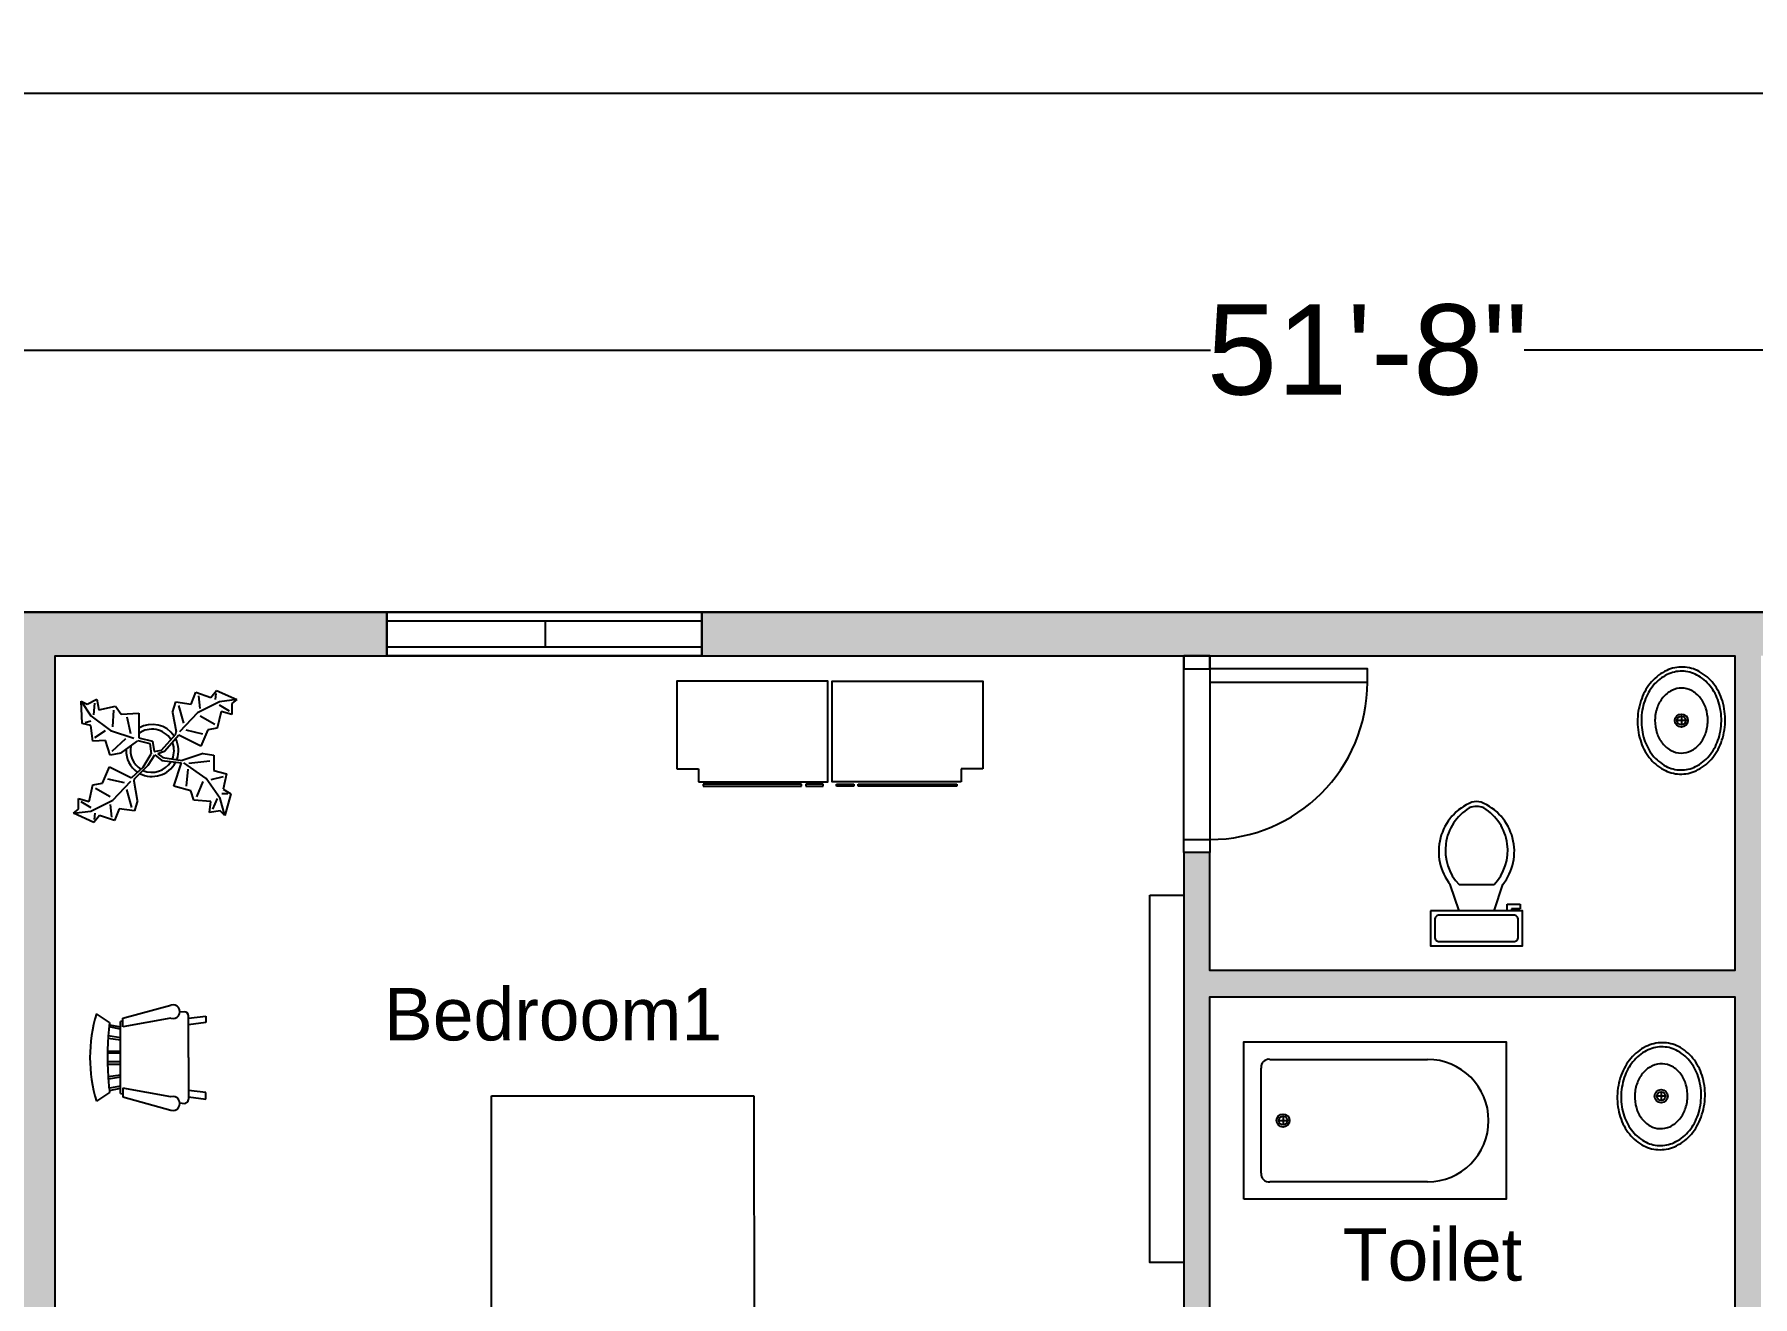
# Model space of a CAD drawing. Header units: inches. Extents: x -6214 to -2652, y -34 to 1855.
# Drawn here: x -3397.9 to -3005.1, y 788.4 to 1077 of the extents above; entities that cross this region are included whole.
import ezdxf

# ---------------------------------------------------------------- set-up
doc = ezdxf.new("R2010")
doc.units = ezdxf.units.IN
doc.header["$MEASUREMENT"] = 0
for name, color, linetype in [('Blocks', 31, 'Continuous'), ('Dimension', 240, 'Continuous'), ('Door', 62, 'Continuous'), ('Hatches', 13, 'Continuous'), ('Text', 2, 'Continuous'), ('Window', 130, 'Continuous')]:
    doc.layers.add(name, color=color, linetype=linetype)
doc.styles.get("Standard").update_dxf_attribs({"font": 'arial.ttf'})
doc.dimstyles.new('Dim', dxfattribs={"dimscale": 5, "dimtxt": 4.125, "dimasz": 0.18, "dimexe": 0.18, "dimexo": 0.0625, "dimgap": 0.09, "dimtad": 0, "dimdec": 4, "dimzin": 0, "dimdsep": 46, "dimlunit": 4, "dimtxsty": 'Standard', "dimblk": 'ARCHTICK', "dimcen": 0.09, "dimadec": 0, "dimazin": 0, "dimtfac": 1, "dimtdec": 4, "dimtofl": 0, "dimtmove": 0, "dimatfit": 3, "dimfxl": 1, "dimtolj": 1, "dimtzin": 0, "dimarcsym": 0})

# ---------------------------------------------------------------- blocks, each defined once
blk = doc.blocks.new('Window2')
at = {"layer": 'Window'}
for p, q in [((-72, 10), (0, 10)), ((-72, 0), (-72, 10)), ((-72, 8), (0, 8)), ((-36.29, 8), (-36.29, 2)), ((0, 10), (0, 0)), ((0, 2), (-72, 2)), ((0, 0), (-72, 0))]:
    blk.add_line(p, q, dxfattribs=at)
blk = doc.blocks.new('Bed - Queen')
at = {"linetype": 'Continuous'}
for p, q in [((0, -80.00003), (0, 0)), ((0, 0), (59.99999, 0)), ((59.99999, 0), (59.99999, -80.00003)), ((7.99999, -1.2), (28.79998, -1.2)), ((7.99999, -14.4), (7.99999, -1.2)), ((28.79998, -1.2), (28.79998, -14.4)), ((31.19999, -1.2), (51.99999, -1.2)), ((31.19999, -14.4), (31.19999, -1.2)), ((51.99999, -1.2), (51.99999, -16.4)), ((0, -14.4), (44.8, -14.4)), ((59.99999, -29.6), (44.8, -14.4)), ((44.8, -14.4), (44.8, -29.6)), ((44.8, -16.8), (0, -16.8)), ((51.99999, -16.4), (46.79936, -16.4)), ((44.8, -29.6), (59.99999, -29.6)), ((59.99999, -80.00003), (0, -80.00003))]:
    blk.add_line(p, q, dxfattribs=at)
blk = doc.blocks.new('Bath Tub - 26 x 60 in.')
for p, q in [((8, -18), (10, -18)), ((9, -17), (9, -19))]:
    blk.add_line(p, q)
blk.add_lwpolyline([(0, -36), (0, 0), (60, 0), (60, -36)], close=True)
for points in [[(4, -30), (4, -6)], [(6, -4), (42, -4)], [(42, -32), (6, -32)]]:
    blk.add_lwpolyline(points)
for radius in [1.5, 1]:
    blk.add_circle((9, -18), radius)
for centre, radius, start, end in [((5.75, -5.75), 1.77, 81.8699, 188.1301), ((42, -18), 14, 270, 90), ((5.75, -30.25), 1.77, 171.8699, 278.1301)]:
    blk.add_arc(centre, radius, start, end)
blk = doc.blocks.new('Sink - Oval top')
for p, q in [((-1, 0), (1, 0)), ((0, 1), (0, -1))]:
    blk.add_line(p, q)
at = {"linetype": 'Continuous'}
for points in [[(-12.23, 0.39, 0.117634), (-11.46, -3.36, 0.104469), (-8.88, -6.8, 0.090016), (-5.08, -9.07, 0.08192), (-0.32, -10.02, 0.08192), (4.49, -9.38, 0.090016), (8.42, -7.36, 0.104469), (11.22, -4.09, 0.117634), (12.23, -0.39, 0.117634), (11.46, 3.36, 0.104469), (8.88, 6.8, 0.090016), (5.08, 9.07, 0.08192), (0.32, 10.02, 0.08192), (-4.49, 9.38, 0.090016), (-8.42, 7.36, 0.104469), (-11.22, 4.09, 0.117634)], [(-11.29, 0.16, 0.118622), (-10.52, -3.25, 0.104678), (-8.07, -6.36, 0.089562), (-4.54, -8.37, 0.081185), (-0.13, -9.15, 0.081185), (4.3, -8.49, 0.089562), (7.89, -6.58, 0.104678), (10.42, -3.55, 0.118622), (11.29, -0.16, 0.118622), (10.52, 3.25, 0.104678), (8.07, 6.36, 0.089562), (4.54, 8.37, 0.081185), (0.13, 9.15, 0.081185), (-4.3, 8.49, 0.089562), (-7.89, 6.58, 0.104678), (-10.42, 3.55, 0.118622)], [(-7.42, 0.08, 0.118283), (-6.91, -2.17, 0.104607), (-5.29, -4.21, 0.089718), (-2.97, -5.53, 0.081436), (-0.07, -6.04, 0.081436), (2.84, -5.59, 0.089718), (5.2, -4.33, 0.104607), (6.86, -2.32, 0.118283), (7.42, -0.08, 0.118283), (6.91, 2.17, 0.104607), (5.29, 4.21, 0.089718), (2.97, 5.53, 0.081436), (0.07, 6.04, 0.081436), (-2.84, 5.59, 0.089718), (-5.2, 4.33, 0.104607), (-6.86, 2.32, 0.118283)]]:
    blk.add_lwpolyline(points, format="xyb", close=True, dxfattribs=at)
for radius in [1.5, 1]:
    blk.add_circle((0, 0), radius)
blk = doc.blocks.new('Plant - Rubber or Philodendron')
at = {"linetype": 'Continuous'}
for p, q in [((-14.8639, 10.7964), (-12.6195, 11.8975)), ((-12.6195, 11.8975), (-12.1909, 9.4345)), ((8.8871, 10.7908), (9.9809, 13.4933)), ((9.9809, 13.4933), (13.3837, 12.301)), ((10.5828, 12.6946), (10.8893, 9.7953)), ((13.3837, 12.301), (14.68, 13.9039)), ((14.5816, 13.2037), (14.3848, 11.8033)), ((14.68, 13.9039), (19.3848, 11.8146)), ((19.3848, 11.8146), (15.3859, 11.3055)), ((19.3848, 11.8146), (18.1868, 10.9119)), ((-16.2005, 11.4774), (-13.9899, 8.1064)), ((-16.2005, 11.4774), (-14.8639, 10.7964)), ((-16.0159, 6.3329), (-16.2005, 11.4774)), ((-13.9899, 8.1064), (-9.5434, 4.7185)), ((-13.3174, 8.325), (-13.0735, 11.0065)), ((-12.1909, 9.4345), (-8.3829, 10.3)), ((-8.8369, 9.409), (-9.0894, 5.6095)), ((-8.3829, 10.3), (-7.0549, 8.501)), ((-7.0549, 8.501), (-3.0284, 8.6941)), ((-3.0284, 8.6941), (-3.0709, 3.1041)), ((4.6914, 8.8812), (5.3859, 11.2828)), ((4.6914, 8.8812), (5.5014, 4.4831)), ((5.3859, 11.2828), (8.8871, 10.7908)), ((5.9878, 10.4842), (7.1971, 6.3869)), ((10.3916, 8.7942), (6.2847, 4.4028)), ((15.3859, 11.3055), (10.3916, 8.7942)), ((14.2977, 6.1031), (10.9934, 7.9956)), ((15.7909, 9.1065), (14.8995, 5.3044)), ((15.2875, 10.6053), (17.5907, 9.2105)), ((18.1925, 8.4119), (15.7909, 9.1065)), ((18.1868, 10.9119), (18.1925, 8.4119)), ((-14.0069, 5.8704), (-16.0159, 6.3329)), ((-15.3434, 6.5514), (-13.9984, 6.9884)), ((-13.5868, 2.2894), (-14.0069, 5.8704)), ((-13.1329, 3.1804), (-10.6614, 4.727)), ((-9.5434, 4.7185), (-4.1917, 2.9888)), ((-4.8529, 4.012), (-5.7184, 7.82)), ((5.4346, 3.9146), (5.5014, 4.4831)), ((7.7005, 4.8881), (11.5025, 3.9967)), ((12.7005, 4.8994), (11.1089, 1.1958)), ((14.8995, 5.3044), (12.7005, 4.8994)), ((-10.6784, 2.491), (-13.5868, 2.2894)), ((-9.5858, -0.8715), (-10.6784, 2.491)), ((-9.1318, 0.0195), (-5.9793, 2.9025)), ((-7.1228, -0.443), (-3.5248, 2.2131)), ((-3.5248, 2.2131), (-3.3011, 2.4355)), ((-3.3011, 2.4355), (-0.5306, 1.7947)), ((-3.0709, 3.1041), (0.0797, 2.3163)), ((-0.5306, 1.7947), (-0.2255, -0.5527)), ((-0.5306, 1.7947), (-0.5306, 1.7947)), ((0.0797, 2.3163), (0.4866, -0.031)), ((0.4866, -0.031), (2.1141, 0.2298)), ((2.1141, 0.2298), (5.4346, 3.9146)), ((6.1032, 3.6844), (2.8262, -0.031)), ((11.1089, 1.1958), (6.1032, 3.6844)), ((-11.3237, -7.2629), (-9.7321, -3.5593)), ((-9.7321, -3.5593), (-4.7264, -6.0479)), ((-7.1228, -0.443), (-9.5858, -0.8715)), ((-2.019, -3.6148), (-4.7264, -6.0479)), ((-4.0579, -6.2781), (-0.9375, -3.1608)), ((-2.019, -3.6148), (-0.2255, -0.5527)), ((-0.9375, -3.1608), (0.5883, -0.8135)), ((0.5883, -0.8135), (2.2447, -2.0916)), ((2.8262, -0.031), (1.3003, -0.5527)), ((1.3003, -0.5527), (2.4193, -1.4655)), ((2.2447, -2.0916), (6.7108, -2.6626)), ((2.4193, -1.4655), (6.895, -2.1175)), ((4.943, -7.9659), (6.7108, -2.6626)), ((11.6605, -0.5413), (6.895, -2.1175)), ((12.3677, -6.1981), (7.219, -2.6772)), ((8.3544, -2.7453), (13.1973, -2.1704)), ((11.6605, -0.5413), (14.1354, -0.8948)), ((14.1354, -0.8948), (14.1354, -4.4304)), ((-14.4141, -11.4699), (-13.5228, -7.6679)), ((-13.5228, -7.6679), (-11.3237, -7.2629)), ((-6.3237, -7.2516), (-10.1257, -6.3602)), ((-9.0148, -11.1577), (-4.9047, -6.8122)), ((-4.1246, -6.8466), (-4.0579, -6.2781)), ((-3.3146, -11.2447), (-4.1246, -6.8466)), ((8.125, -4.0768), (7.7715, -7.9659)), ((10.2463, -10.4408), (11.6605, -6.9053)), ((15.5496, -10.7943), (12.3677, -6.1981)), ((16.2567, -5.8446), (13.4283, -6.5517)), ((14.1354, -4.4304), (16.9638, -5.1375)), ((16.9638, -5.1375), (16.2567, -8.673)), ((-16.8157, -10.7754), (-14.4141, -11.4699)), ((-16.8101, -13.2754), (-16.8157, -10.7754)), ((-13.9107, -12.9688), (-16.2139, -11.574)), ((-14.0091, -13.669), (-9.0148, -11.1577)), ((-12.921, -8.4665), (-9.6166, -10.359)), ((-4.611, -12.8477), (-5.8203, -8.7504)), ((-3.3146, -11.2447), (-4.0092, -13.6463)), ((8.8321, -9.0266), (4.943, -7.9659)), ((9.5392, -11.1479), (8.8321, -9.0266)), ((13.4283, -11.5015), (9.5392, -11.1479)), ((13.0748, -13.9763), (13.4283, -11.5015)), ((14.8425, -10.7943), (13.7819, -13.2692)), ((16.6103, -14.6834), (15.5496, -10.7943)), ((17.3174, -9.7337), (15.9032, -9.7337)), ((16.2567, -8.673), (18.0245, -9.7337)), ((18.0245, -9.7337), (16.6103, -14.6834)), ((-18.008, -14.1781), (-16.8101, -13.2754)), ((-18.008, -14.1781), (-14.0091, -13.669)), ((-13.3032, -16.2674), (-18.008, -14.1781)), ((-12.0069, -14.6645), (-13.3032, -16.2674)), ((-13.2048, -15.5672), (-13.008, -14.1668)), ((-8.6042, -15.8568), (-12.0069, -14.6645)), ((-9.206, -15.0581), (-9.5126, -12.1588)), ((-7.5103, -13.1543), (-8.6042, -15.8568)), ((-4.0092, -13.6463), (-7.5103, -13.1543)), ((15.5496, -13.6228), (13.0748, -13.9763)), ((16.6103, -14.6834), (15.5496, -13.6228))]:
    blk.add_line(p, q, dxfattribs=at)
for centre, radius, start, end in [((0, 0), 6.1275, 34.37569, 120.1028), ((-0.0601, -0.2075), 5.2461, 33.82192, 124.9414), ((0.0308, 0.1664), 6, 178.6147, 235.1169), ((0.0308, 0.1664), 5, 168.1647, 238.6725), ((-0.2664, 0.1682), 5.2775, 338.4094, 20.03007), ((-0.098, 0.1364), 6.1288, 341.2017, 26.09184), ((-0.0234, 0.3825), 6.1492, 242.5812, 331.2714), ((-0.1102, 0.4886), 5.2883, 247.3711, 327.472)]:
    blk.add_arc(centre, radius, start, end, dxfattribs=at)
blk = doc.blocks.new('Toilet - top')
for p, q in [((9.5, -6), (9.5, -2)), ((-10, -8.5), (-8, -8.5)), ((-10, -9.5), (-10, -8.5)), ((-7, -9.5), (-10, -9.5)), ((-8, -8.5), (-8, -8)), ((-7, -8), (-7, -9.5)), ((-4, -8), (-6, -14)), ((4, -8), (6, -14)), ((4, -14), (-4, -14))]:
    blk.add_line(p, q)
blk.add_lwpolyline([(10.5, -8), (10.5, 0), (-10.5, 0), (-10.5, -8)], close=True)
for points in [[(-9.5, -2), (-9.5, -6)], [(8.5, -1), (-8.5, -1)], [(-8.5, -7), (8.5, -7)]]:
    blk.add_lwpolyline(points)
for centre, radius, start, end in [((-8.62, -1.88), 0.884, 81.8699, 188.1301), ((8.62, -1.88), 0.884, 351.8699, 98.1301), ((-8.62, -6.12), 0.884, 171.8699, 278.1301), ((8.62, -6.12), 0.884, 261.8699, 8.1301), ((3.52, -21.58), 12.17, 141.4691, 247.9714), ((4.2, -21.82), 11.33, 136.3677, 238.9468), ((-3.52, -21.58), 12.17, 292.0284, 38.5307), ((-4.2, -21.82), 11.33, 301.053, 43.6321), ((0, -27.88), 4, 245.7318, 294.2682), ((0, -29), 4, 254.8605, 285.1395)]:
    blk.add_arc(centre, radius, start, end)
blk = doc.blocks.new('Chair - Rocking')
at = {"linetype": 'Continuous'}
for p, q in [((-8, -4.5), (-10, -1.5)), ((8, -4.5), (10, -1.5)), ((-9, -7.5), (-12, -18.49999)), ((-7, -7.5), (-9, -7.5)), ((-9, -18.49999), (-7, -7.5)), ((-8.23428, -6.99939), (-8.3093, -7.47958)), ((-8.23041, -7), (8.23915, -7)), ((-7.5, -4.5), (-7, -7)), ((-6.5, -7), (-7.02225, -4.43)), ((-4.5, -7), (-4.96674, -4.19951)), ((-4, -7), (-4.40532, -4.16272)), ((-1.5, -4.05012), (-1.5, -7)), ((-1, -7), (-1, -4.05012)), ((1, -7), (1, -4.04655)), ((1.5, -4.05012), (1.5, -7)), ((4, -7), (4.40187, -4.18694)), ((4.5, -7), (4.96761, -4.19437)), ((6.5, -7), (7, -4.4057)), ((7.5, -4.5), (7, -7)), ((7, -7.5), (9, -7.5)), ((9, -18.49999), (7, -7.5)), ((8.31071, -7.48854), (8.23449, -7.00073)), ((9, -7.5), (12, -18.49999)), ((-10.36644, -20.64523), (-10.5, -21.49999)), ((-9, -22.49999), (-9.5, -26.49999)), ((0, -22.49999), (-9.5, -22.49999)), ((-8, -26.49999), (-7.5, -22.49999)), ((0, -22.49999), (9.5, -22.49999)), ((8, -26.49999), (7.5, -22.49999)), ((9, -22.49999), (9.5, -26.49999)), ((10.5, -21.49999), (10.3575, -20.58798)), ((-9.5, -26.49999), (-8, -26.49999)), ((9.5, -26.49999), (8, -26.49999))]:
    blk.add_line(p, q, dxfattribs=at)
for centre, radius, start, end in [((0, -34.08333), 34.08333, 72.93847, 107.0615), ((0, -68.25004), 64.25, 93.92211, 97.15267), ((0, -68.25004), 64.25, 82.84733, 93.92211), ((-10.5, -18.99999), 1.58114, 161.5651, 18.43495), ((10.5, -18.99999), 1.58114, 161.5651, 18.43495), ((-9.5, -21.49999), 1, 180, 270), ((9.5, -21.49999), 1, 270, 0)]:
    blk.add_arc(centre, radius, start, end, dxfattribs=at)
blk = doc.blocks.new('Base Cabinet 1 Door - side')
for p, q in [((-24, 33.5), (-23.5, 33.5)), ((-24, 29.5), (-24, 33.5)), ((-23.5, 33.5), (-23.5, 29.5)), ((-23.5, 29.5), (-24, 29.5)), ((-24, 6), (-24, 28.5)), ((-24, 28.5), (-23.5, 28.5)), ((-23.5, 28.5), (-23.5, 6)), ((-23.5, 6), (-24, 6)), ((-20, 5), (-23, 5)), ((-20, 0), (-20, 5))]:
    blk.add_line(p, q)
blk.add_lwpolyline([(-23, 5), (-23, 34.5), (0, 34.5), (0, 0), (-20, 0)])
blk = doc.blocks.new('_ArchTick')
at = {"color": 0, "linetype": 'ByBlock', "const_width": 0.15}
blk.add_lwpolyline([(-0.5, -0.5), (0.5, 0.5)], dxfattribs=at)
blk = doc.blocks.new('*D35')
at = {"layer": 'Defpoints', "color": 0, "transparency": 16777216}
for p in [(-2783.17, 1063.47), (-4143.17, 944.93), (-2783.17, 944.93)]:
    blk.add_point(p, dxfattribs=at)
at = {"layer": 'Dimension', "color": 0, "lineweight": -2, "transparency": 16777216}
for p, q in [((-4143.17, 945.24), (-4143.17, 1064.37)), ((-4143.17, 1063.47), (-3506.09, 1063.47)), ((-2783.17, 1063.47), (-3420.25, 1063.47)), ((-2783.17, 945.24), (-2783.17, 1064.37))]:
    blk.add_line(p, q, dxfattribs=at)
at = {"layer": 'Dimension', "color": 0, "lineweight": -2, "transparency": 16777216, "xscale": 0.8999999999999999, "yscale": 0.8999999999999999, "zscale": 0.8999999999999999, "rotation": 180}
blk.add_blockref('_ArchTick', (-4143.17, 1063.47), dxfattribs=at)
at = {"layer": 'Dimension', "color": 0, "lineweight": -2, "transparency": 16777216, "xscale": 0.8999999999999999, "yscale": 0.8999999999999999, "zscale": 0.8999999999999999}
blk.add_blockref('_ArchTick', (-2783.17, 1063.47), dxfattribs=at)
at = {"layer": 'Dimension', "color": 0, "transparency": 16777216, "insert": (-3463.17, 1063.47), "char_height": 20.625, "attachment_point": 5}
blk.add_mtext('\\A1;113\'-4"', dxfattribs=at)
blk = doc.blocks.new('*D37')
at = {"layer": 'Defpoints', "color": 0, "transparency": 16777216}
for p in [(-2783.17, 1004.81), (-3403.17, 944.93), (-2783.17, 944.93)]:
    blk.add_point(p, dxfattribs=at)
at = {"layer": 'Dimension', "color": 0, "lineweight": -2, "transparency": 16777216}
for p, q in [((-3403.17, 945.24), (-3403.17, 1005.71)), ((-2783.17, 945.24), (-2783.17, 1005.71)), ((-3403.17, 1004.81), (-3129.04, 1004.81)), ((-2783.17, 1004.81), (-3057.29, 1004.81))]:
    blk.add_line(p, q, dxfattribs=at)
at = {"layer": 'Dimension', "color": 0, "lineweight": -2, "transparency": 16777216, "xscale": 0.8999999999999999, "yscale": 0.8999999999999999, "zscale": 0.8999999999999999, "rotation": 180}
blk.add_blockref('_ArchTick', (-3403.17, 1004.81), dxfattribs=at)
at = {"layer": 'Dimension', "color": 0, "lineweight": -2, "transparency": 16777216, "xscale": 0.8999999999999999, "yscale": 0.8999999999999999, "zscale": 0.8999999999999999}
blk.add_blockref('_ArchTick', (-2783.17, 1004.81), dxfattribs=at)
at = {"layer": 'Dimension', "color": 0, "transparency": 16777216, "insert": (-3093.17, 1004.81), "char_height": 20.625, "attachment_point": 5}
blk.add_mtext('\\A1;51\'-8"', dxfattribs=at)

msp = doc.modelspace()

# ---------------------------------------------------------------- hatches: boundary and pattern name
at = {"layer": 'Hatches'}
h = msp.add_hatch(color=256, dxfattribs=at)
h.dxf.hatch_style = 1
h.paths.add_polyline_path([(-2783.16851, 944.92523), (-2911.06043, 944.92523), (-2911.06043, 934.92523), (-2793.16851, 934.92523), (-2793.16851, 878.69538), (-2783.16851, 878.69538)])
h.paths.add_polyline_path([(-2783.16851, 633.46405), (-2793.16851, 633.46405), (-2793.16851, 562.92523), (-2829.16851, 562.92523), (-2931.16851, 562.92523), (-2931.16851, 572.71523), (-2937.16851, 572.71523), (-2937.16851, 562.92523), (-3022.13404, 562.92523), (-3022.13404, 552.92523), (-2783.16851, 552.92523)])
h.paths.add_polyline_path([(-3094.13404, 562.92523), (-3230.56909, 562.92523), (-3230.56909, 558.92523), (-3227.56909, 558.92523), (-3227.56909, 552.92523), (-3094.13404, 552.92523)])
h.paths.add_polyline_path([(-3308.56853, 562.92523), (-3393.16851, 562.92523), (-3393.16851, 742.92523), (-3382.29292, 742.92523), (-3382.29292, 748.92523), (-3393.16851, 748.92523), (-3393.16851, 806.69538), (-3403.16851, 806.69538), (-3403.16851, 552.92523), (-3311.56853, 552.92523), (-3311.56853, 558.92523), (-3308.56853, 558.92523)])
h.paths.add_polyline_path([(-2793.16851, 748.92523), (-2937.16851, 748.92523), (-2949.63135, 748.92523), (-2949.63135, 742.92523), (-2937.16851, 742.92523), (-2937.16851, 705.15624), (-2931.16851, 705.15624), (-2931.16851, 742.92523), (-2793.16851, 742.92523)])
h.paths.add_polyline_path([(-2931.16851, 645.15624), (-2937.16851, 645.15624), (-2937.16851, 617.71495), (-2931.16851, 617.71495)])
h = msp.add_hatch(color=256, dxfattribs=at)
h.dxf.hatch_style = 1
h.paths.add_polyline_path([(-3393.16851, 934.92523), (-3317.32095, 934.92523), (-3317.32095, 944.92523), (-3403.16851, 944.92523), (-3403.16851, 552.92523), (-3311.56853, 552.92523), (-3311.56853, 562.92523), (-3393.16851, 562.92523), (-3393.16851, 742.92523), (-3382.29292, 742.92523), (-3382.29292, 748.92523), (-3393.16851, 748.92523)])
h = msp.add_hatch(color=256, dxfattribs=at)
h.dxf.hatch_style = 1
h.paths.add_polyline_path([(-3245.32095, 944.92523), (-3245.32095, 934.92523), (-3135.16851, 934.92523), (-3129.16851, 934.92523), (-3009.16851, 934.92523), (-3009.16851, 874.92523), (-3009.16851, 868.92523), (-3009.16851, 862.95202), (-3129.16851, 862.95202), (-3129.16851, 868.92523), (-3129.16851, 874.92523), (-3129.16851, 889.92551), (-3135.16851, 889.92551), (-3135.16851, 748.92523), (-3207.73071, 748.92523), (-3207.73071, 742.92523), (-3135.16851, 742.92523), (-3129.16851, 742.92523), (-3121.86524, 742.92523), (-3121.86524, 748.92523), (-3129.16851, 748.92523), (-3129.16851, 856.95202), (-3009.16851, 856.95202), (-3009.16851, 748.92523), (-3069.16851, 748.92523), (-3076.86524, 748.92523), (-3076.86524, 742.92523), (-3009.16851, 742.92523), (-3003.16851, 742.92523), (-2994.63107, 742.92523), (-2994.63107, 748.92523), (-3003.16851, 748.92523), (-3003.16851, 934.92523), (-2983.06043, 934.92523), (-2983.06043, 944.92523)])
h.paths.add_polyline_path([(-2783.16851, 806.69538), (-2793.16851, 806.69538), (-2793.16851, 705.46405), (-2783.16851, 705.46405)])

# ---------------------------------------------------------------- linework, layer by layer
msp.add_lwpolyline([(-3403.16851, 120.92523), (-3403.16851, 40.92523), (-2783.16851, 40.92523), (-2783.16851, 432.92523), (-2783.16851, 552.92523), (-2783.16851, 944.92523), (-3403.16851, 944.92523), (-3403.16851, 867.32939), (-3523.16851, 867.32939), (-3523.16851, 944.92523), (-4143.16851, 944.92523), (-4143.16851, 552.92523), (-4143.16851, 432.92523), (-4143.16851, 40.92523), (-3523.16851, 40.92523), (-3523.16851, 120.92523), (-3403.16851, 120.92523), (-3523.16851, 120.92523)])
for points, elevation in [([(-4143.16851, 944.92523), (-2783.16851, 944.92523), (-2783.16851, 40.92523), (-4143.16851, 40.92523)], 270), ([(-3403.16851, 944.92523), (-2783.16851, 944.92523), (-2783.16851, 40.92523), (-3403.16851, 40.92523)], 159), ([(-3317.32095, 934.92523), (-3245.32095, 934.92523), (-3245.32095, 944.92523), (-3317.32095, 944.92523)], 84), ([(-3129.16851, 889.92551), (-3135.16851, 889.92551), (-3135.16851, 934.92551), (-3129.16851, 934.92551)], 111)]:
    msp.add_lwpolyline(points, close=True, dxfattribs=dict(elevation=elevation))
at = {"linetype": 'Continuous'}
for points in [[(-3393.16851, 748.92523), (-3393.16851, 934.92523), (-3135.16851, 934.92523), (-3129.16851, 934.92523), (-3009.16851, 934.92523), (-3009.16851, 874.92523), (-3009.16851, 868.92523), (-3009.16851, 862.95202), (-3129.16851, 862.95202), (-3129.16851, 868.92523), (-3129.16851, 874.92523), (-3129.16851, 889.92551), (-3135.16851, 889.92551), (-3135.16851, 748.92523)], [(-3129.16851, 748.92523), (-3129.16851, 856.95202), (-3009.16851, 856.95202), (-3009.16851, 748.92523)]]:
    msp.add_lwpolyline(points, dxfattribs=at)
at = {"layer": 'Blocks'}
msp.add_lwpolyline([(-3142.8906, 880.20646), (-3135.16851, 880.20646), (-3135.16851, 796.20645), (-3142.8906, 796.20645)], close=True, dxfattribs=at)
at = {"layer": 'Door'}
for points in [[(-3129.16851, 931.92523), (-3129.16851, 934.92523), (-3135.16851, 934.92523), (-3135.16851, 931.92523)], [(-3093.16851, 928.92523), (-3093.16851, 931.92523), (-3129.16851, 931.92523), (-3129.16851, 928.92523)], [(-3129.16851, 892.92551), (-3129.16851, 889.92551), (-3135.16851, 889.92551), (-3135.16851, 892.92551)]]:
    msp.add_lwpolyline(points, close=True, dxfattribs=at)
msp.add_arc((-3129.16851, 928.92523), 36, 270, 0, dxfattribs=at)

# ---------------------------------------------------------------- block references
at = {"layer": 'Blocks'}
for name, p, rotation in [('Sink - Oval top', (-3021.38773, 920.11044), 270), ('Base Cabinet 1 Door - side', (-3181.06331, 929.09814, 111), 90), ('Toilet - top', (-3068.2209, 868.60201), 180), ('Chair - Rocking', (-3385.20813, 843.05707), 90), ('Sink - Oval top', (-3026.00944, 834.23057), 268.3373864909947), ('Bed - Queen', (-3233.35955, 754.33036), 180.0427628876698)]:
    msp.add_blockref(name, p, dxfattribs=dict(at, rotation=rotation))
at = {"layer": 'Blocks', "xscale": -1, "rotation": 270}
msp.add_blockref('Base Cabinet 1 Door - side', (-3251.05241, 929.09814, 111), dxfattribs=at)
at = {"layer": 'Blocks'}
for name, p in [('Plant - Rubber or Philodendron', (-3370.99372, 913.09829)), ('Bath Tub - 26 x 60 in.', (-3121.44697, 846.65196))]:
    msp.add_blockref(name, p, dxfattribs=at)
at = {"layer": 'Window', "rotation": 180}
msp.add_blockref('Window2', (-3317.32095, 944.92523), dxfattribs=at)

# ---------------------------------------------------------------- texts
at = {"layer": 'Text', "char_height": 12, "attachment_point": 1}
for s, insert in [('Bedroom1', (-3318.01839, 858.98033)), ('Toilet', (-3098.80027, 804.04755))]:
    msp.add_mtext_dynamic_manual_height_columns(s, width=103.5966819, gutter_width=371.40247, heights=[0], dxfattribs=dict(at, insert=insert))

# ---------------------------------------------------------------- dimensions: what is measured, and where the dimension line sits
at = {"layer": 'Dimension'}
for base, p1, picture, middle in [((-2783.16851, 1063.47462), (-4143.16851, 944.92523), '*D35', (-3463.16851, 1063.47462)), ((-2783.16851, 1004.80617), (-3403.16851, 944.92523), '*D37', (-3093.16851, 1004.80617))]:
    dim = msp.add_linear_dim(base=base, p1=p1, p2=(-2783.16851, 944.92523), dimstyle='Dim', dxfattribs=at)
    dim.commit()
    dim.dimension.update_dxf_attribs({"geometry": picture, "text_midpoint": middle})

doc.saveas('drawing.dxf')
